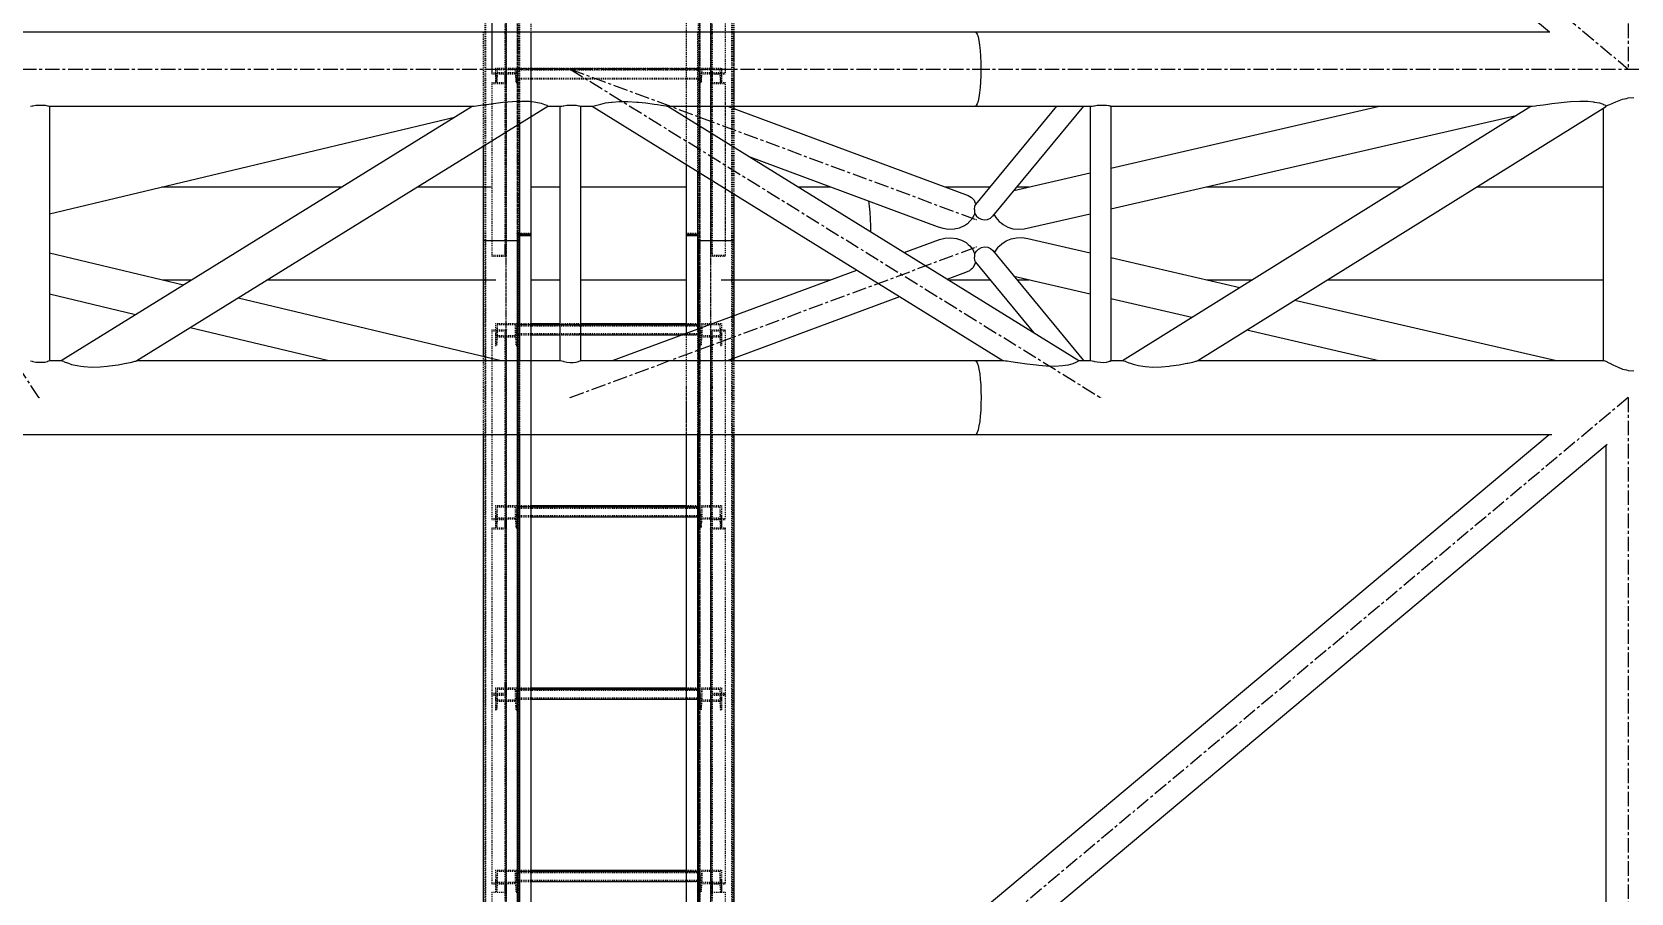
# Model space of a CAD drawing. Header units: millimetres. Extents: x 5143 to 30813, y 232 to 21408.
# Drawn here: x 24299 to 25175, y 8819 to 9291 of the extents above; entities that cross this region are included whole.
import ezdxf

# ---------------------------------------------------------------- set-up
doc = ezdxf.new("R2010")
doc.units = ezdxf.units.MM
doc.header["$LTSCALE"] = 0.25
for name, pattern in [('CENTER', [50.8, 31.75, -6.35, 6.35, -6.35]), ('XKITLINE00', [0]), ('XKITLINE02', [4, 2, -2]), ('XKITLINE03', [6, 3, -1, 1, -1])]:
    doc.linetypes.add(name, pattern=pattern)

msp = doc.modelspace()

# ---------------------------------------------------------------- linework, layer by layer
at = {"color": 3, "linetype": 'XKITLINE02'}
for p, q in [((24547.15, 10820.27), (24547.15, 9176.54)), ((24547.68, 10820.27), (24547.68, 9176.28)), ((24564.91, 10820.27), (24564.92, 9176.28)), ((24565.45, 10820.27), (24565.45, 9176.54)), ((24566.3, 10820.27), (24566.3, 9240.34)), ((24572.5, 10819.89), (24572.5, 9180.26)), ((24664.15, 10820.25), (24664.15, 9179.9)), ((24664.54, 10820.27), (24664.54, 9176.54)), ((24665, 10820.27), (24665, 9179.87)), ((24665.07, 10820.27), (24665.07, 9176.28)), ((24682.31, 10820.27), (24682.31, 9176.28)), ((24682.84, 10820.27), (24682.84, 9176.54)), ((24683.69, 10820.27), (24683.69, 9201.84)), ((24657.5, 10782.48), (24657.5, 9180.26)), ((24564.99, 10749.1), (24564.99, 9179.87)), ((24565.85, 10749.1), (24565.85, 9179.9)), ((24551, 9367.68), (24551, 9267.59)), ((24551, 9367.11), (24551, 9267.59)), ((24558.2, 9367.11), (24558.2, 9262.47)), ((24559, 9367.68), (24559, 9262.47)), ((24670.98, 9367.68), (24670.98, 9262.47)), ((24671.78, 9367.11), (24671.78, 9262.47)), ((24678.98, 9367.68), (24678.98, 9267.59)), ((24546.3, 9290.57), (24546.3, 9227.97)), ((24572.5, 9290.57), (24572.5, 9244.17)), ((24657.5, 9290.57), (24657.5, 9218.07)), ((24663.69, 9290.57), (24663.69, 9214.23)), ((24683.69, 9290.57), (24683.69, 9249.97)), ((24551, 9268.16), (24559, 9268.16)), ((24552.99, 9270.69), (24552.99, 9268.42)), ((24552.99, 9270.69), (24552.99, 9265.19)), ((24552.99, 9270.69), (24564.99, 9270.69)), ((24552.99, 9268.42), (24552.99, 9262.92)), ((24552.99, 9268.42), (24564.99, 9268.42)), ((24554.06, 9269.99), (24553.67, 9265.19)), ((24554.06, 9269.99), (24554.06, 9267.72)), ((24554.06, 9269.99), (24563.93, 9269.99)), ((24558.2, 9268.29), (24558.2, 9168.31)), ((24558.2, 9268.29), (24559, 9268.29)), ((24559, 9268.29), (24559, 9167.72)), ((24563.93, 9269.99), (24563.93, 9267.72)), ((24563.93, 9269.99), (24564.31, 9265.19)), ((24564.99, 9270.69), (24564.99, 9268.42)), ((24564.99, 9270.69), (24564.99, 9265.19)), ((24564.99, 9270.69), (24664.97, 9270.69)), ((24564.99, 9270.69), (24564.99, 9264.95)), ((24564.99, 9270.45), (24664.97, 9270.45)), ((24564.99, 9269.97), (24664.97, 9269.97)), ((24564.99, 9269.77), (24664.97, 9269.77)), ((24564.99, 9268.42), (24564.99, 9262.92)), ((24664.97, 9270.69), (24664.97, 9264.95)), ((24664.97, 9270.69), (24664.97, 9265.19)), ((24664.97, 9270.69), (24676.97, 9270.69)), ((24664.97, 9270.69), (24664.97, 9268.42)), ((24664.97, 9268.42), (24664.97, 9262.92)), ((24664.97, 9268.42), (24676.97, 9268.42)), ((24666.04, 9269.99), (24665.65, 9265.19)), ((24666.04, 9269.99), (24675.91, 9269.99)), ((24666.04, 9269.99), (24666.04, 9267.72)), ((24670.98, 9268.29), (24670.98, 9260.12)), ((24670.98, 9268.29), (24671.78, 9268.29)), ((24670.98, 9268.16), (24678.98, 9268.16)), ((24671.78, 9268.29), (24671.78, 9260.12)), ((24675.91, 9269.99), (24676.29, 9265.19)), ((24675.91, 9269.99), (24675.91, 9267.72)), ((24676.97, 9270.69), (24676.97, 9265.19)), ((24676.97, 9270.69), (24676.97, 9268.42)), ((24676.97, 9268.42), (24676.97, 9262.92)), ((24551, 9267.59), (24558.2, 9267.59)), ((24551, 9262.95), (24551, 9167.72)), ((24551, 9262.95), (24551, 9168.31)), ((24551, 9262.95), (24558.2, 9262.95)), ((24551, 9262.35), (24559, 9262.35)), ((24552.99, 9265.19), (24552.99, 9262.92)), ((24552.99, 9265.19), (24553.67, 9265.19)), ((24552.99, 9262.92), (24553.67, 9262.92)), ((24554.06, 9267.72), (24553.67, 9262.92)), ((24553.67, 9265.19), (24553.67, 9262.92)), ((24554.06, 9267.72), (24563.93, 9267.72)), ((24558.2, 9267.59), (24558.2, 9262.47)), ((24558.2, 9262.47), (24559, 9262.47)), ((24563.93, 9267.72), (24564.31, 9262.92)), ((24564.31, 9265.19), (24564.31, 9262.92)), ((24564.31, 9265.19), (24564.99, 9265.19)), ((24564.31, 9262.92), (24564.99, 9262.92)), ((24564.99, 9265.19), (24564.99, 9262.92)), ((24564.99, 9265.19), (24664.97, 9265.19)), ((24564.99, 9265.18), (24664.97, 9265.18)), ((24564.99, 9264.96), (24664.97, 9264.96)), ((24564.99, 9264.95), (24664.97, 9264.95)), ((24664.97, 9265.19), (24665.65, 9265.19)), ((24664.97, 9265.19), (24664.97, 9262.92)), ((24664.97, 9262.92), (24665.65, 9262.92)), ((24666.04, 9267.72), (24665.65, 9262.92)), ((24665.65, 9265.19), (24665.65, 9262.92)), ((24666.04, 9267.72), (24675.91, 9267.72)), ((24670.98, 9263.33), (24670.98, 9167.72)), ((24670.98, 9262.47), (24671.78, 9262.47)), ((24670.98, 9262.35), (24678.98, 9262.35)), ((24671.78, 9267.59), (24678.98, 9267.59)), ((24671.78, 9263.33), (24671.78, 9168.31)), ((24671.78, 9262.95), (24678.98, 9262.95)), ((24675.91, 9267.72), (24676.29, 9262.92)), ((24676.29, 9265.19), (24676.97, 9265.19)), ((24676.29, 9265.19), (24676.29, 9262.92)), ((24676.29, 9262.92), (24676.97, 9262.92)), ((24676.97, 9265.19), (24676.97, 9262.92)), ((24678.98, 9262.95), (24678.98, 9176.28)), ((24678.98, 9260.12), (24678.98, 9167.72)), ((24546.3, 9176.54), (24547.15, 9176.54)), ((24546.3, 9176.54), (24546.3, 9176.25)), ((24546.3, 9176.54), (24547.15, 9176.54)), ((24547.15, 9176.54), (24547.15, 7532.54)), ((24547.15, 9176.54), (24547.68, 9176.28)), ((24547.15, 9176.54), (24547.68, 9176.28)), ((24547.68, 9176.28), (24547.68, 7532)), ((24547.68, 9176.28), (24564.91, 9176.28)), ((24547.68, 9176.28), (24564.92, 9176.28)), ((24558.2, 9173.65), (24559, 9173.65)), ((24558.2, 9173.65), (24558.2, 9168.31)), ((24564.91, 9176.28), (24565.45, 9176.54)), ((24564.91, 9176.28), (24564.92, 7532)), ((24564.92, 9176.28), (24565.45, 9176.54)), ((24564.99, 9180.27), (24572.5, 9180.27)), ((24564.99, 9180.27), (24564.99, 9176.32)), ((24564.99, 9180.27), (24572.5, 9180.27)), ((24564.99, 9179.87), (24564.99, 7539.09)), ((24564.99, 9179.87), (24566.3, 9179.87)), ((24564.99, 9179.09), (24566.3, 9179.09)), ((24565.45, 9176.54), (24565.45, 7532.54)), ((24565.45, 9176.54), (24566.3, 9176.54)), ((24565.45, 9176.54), (24566.3, 9176.54)), ((24565.85, 9180.25), (24572.5, 9180.26)), ((24565.85, 9180.19), (24572.5, 9180.22)), ((24565.85, 9180.19), (24565.85, 9179.18)), ((24565.85, 9179.9), (24572.5, 9179.89)), ((24565.85, 9179.87), (24565.85, 7539.18)), ((24565.85, 9179.18), (24566.3, 9179.17)), ((24566.3, 9176.54), (24566.3, 7600.34)), ((24572.5, 9180.27), (24572.5, 9180.22)), ((24572.5, 9180.27), (24572.5, 9179.87)), ((24572.5, 9180.27), (24572.5, 9180.26)), ((24572.5, 9179.14), (24572.5, 7540.22)), ((24572.5, 9179.14), (24572.5, 9179.09)), ((24657.5, 9180.27), (24665, 9180.27)), ((24657.5, 9180.27), (24657.5, 9179.87)), ((24657.5, 9180.27), (24665, 9180.27)), ((24657.5, 9180.27), (24657.5, 9180.26)), ((24657.5, 9180.26), (24664.15, 9180.25)), ((24657.5, 9180.22), (24664.15, 9180.19)), ((24657.5, 9179.89), (24664.15, 9179.9)), ((24657.5, 9179.89), (24657.5, 9179.87)), ((24657.5, 9179.14), (24657.5, 9179.09)), ((24663.69, 9179.87), (24665, 9179.87)), ((24663.69, 9179.17), (24664.15, 9179.18)), ((24663.69, 9179.09), (24665, 9179.09)), ((24663.69, 9176.54), (24664.54, 9176.54)), ((24663.69, 9176.54), (24663.69, 9176.25)), ((24663.69, 9176.54), (24664.54, 9176.54)), ((24664.15, 9180.19), (24664.15, 7539.18)), ((24664.54, 9176.54), (24664.54, 7532.54)), ((24664.54, 9176.54), (24665.07, 9176.28)), ((24664.54, 9176.54), (24665.07, 9176.28)), ((24665, 9180.27), (24665, 7539.09)), ((24665.07, 9176.28), (24665.07, 7532)), ((24665.07, 9176.28), (24682.31, 9176.28)), ((24665.07, 9176.28), (24682.31, 9176.28)), ((24670.98, 9173.65), (24671.78, 9173.65)), ((24682.31, 9176.28), (24682.84, 9176.54)), ((24682.31, 9176.28), (24682.84, 9176.54)), ((24682.31, 9176.28), (24682.31, 7532)), ((24682.84, 9176.54), (24682.84, 7532.54)), ((24682.84, 9176.54), (24683.69, 9176.54)), ((24682.84, 9176.54), (24683.69, 9176.54)), ((24683.69, 9176.54), (24683.69, 7561.84)), ((24551, 9168.31), (24558.2, 9168.31)), ((24551, 9167.72), (24559, 9167.72)), ((24670.98, 9167.72), (24678.98, 9167.72)), ((24671.78, 9168.31), (24678.98, 9168.31)), ((24552.99, 9130.93), (24552.99, 9124.31)), ((24552.99, 9130.93), (24552.99, 9125.44)), ((24552.99, 9130.93), (24564.99, 9130.93)), ((24554.06, 9130.23), (24553.67, 9125.44)), ((24554.06, 9130.23), (24554.06, 9123.62)), ((24554.06, 9130.23), (24563.93, 9130.23)), ((24563.93, 9130.23), (24563.93, 9123.62)), ((24563.93, 9130.23), (24564.31, 9125.44)), ((24564.99, 9130.93), (24564.99, 9124.31)), ((24564.99, 9130.93), (24572.5, 9130.93)), ((24564.99, 9130.93), (24564.99, 9124.73)), ((24564.99, 9130.93), (24564.99, 9125.44)), ((24564.99, 9130.22), (24572.5, 9130.22)), ((24564.99, 9130.16), (24664.97, 9130.16)), ((24564.99, 9129.58), (24664.97, 9129.58)), ((24588.25, 9130.93), (24599.65, 9130.93)), ((24588.25, 9130.22), (24599.65, 9130.22)), ((24657.5, 9130.93), (24664.97, 9130.93)), ((24657.5, 9130.22), (24664.97, 9130.22)), ((24664.97, 9130.93), (24664.97, 9124.73)), ((24664.97, 9130.93), (24664.97, 9125.44)), ((24664.97, 9130.93), (24676.97, 9130.93)), ((24664.97, 9130.93), (24664.97, 9124.31)), ((24666.04, 9130.23), (24665.65, 9125.44)), ((24666.04, 9130.23), (24675.91, 9130.23)), ((24666.04, 9130.23), (24666.04, 9123.62)), ((24675.91, 9130.23), (24676.29, 9125.44)), ((24675.91, 9130.23), (24675.91, 9123.62)), ((24676.97, 9130.93), (24676.97, 9125.44)), ((24676.97, 9130.93), (24676.97, 9124.31)), ((24683.69, 9135.21), (24683.69, 9111.89)), ((24551, 9127.47), (24551, 9023.58)), ((24551, 9127.47), (24559, 9127.47)), ((24551, 9126.93), (24558.2, 9126.93)), ((24552.99, 9125.44), (24552.99, 9118.82)), ((24552.99, 9124.31), (24552.99, 9118.82)), ((24552.99, 9124.31), (24564.99, 9124.31)), ((24552.99, 9125.44), (24553.67, 9125.44)), ((24553.67, 9125.44), (24553.67, 9118.82)), ((24554.06, 9123.62), (24553.67, 9118.82)), ((24554.06, 9123.62), (24563.93, 9123.62)), ((24558.2, 9126.93), (24558.2, 9018.66)), ((24558.2, 9122), (24559, 9122)), ((24559, 9127.47), (24559, 9018.66)), ((24563.93, 9123.62), (24564.31, 9118.82)), ((24564.31, 9125.44), (24564.31, 9118.82)), ((24564.31, 9125.44), (24564.99, 9125.44)), ((24564.99, 9125.44), (24564.99, 9118.82)), ((24564.99, 9124.31), (24564.99, 9118.82)), ((24564.99, 9125.44), (24664.97, 9125.44)), ((24564.99, 9125.4), (24664.97, 9125.4)), ((24564.99, 9124.77), (24664.97, 9124.77)), ((24564.99, 9124.73), (24572.5, 9124.73)), ((24588.25, 9124.73), (24599.65, 9124.73)), ((24655.41, 9124.73), (24664.97, 9124.73)), ((24657.5, 9125.5), (24657.5, 7540.22)), ((24663.69, 9127.8), (24663.69, 9069.97)), ((24664.97, 9125.44), (24665.65, 9125.44)), ((24664.97, 9125.44), (24664.97, 9118.82)), ((24664.97, 9124.31), (24664.97, 9118.82)), ((24664.97, 9124.31), (24676.97, 9124.31)), ((24665.65, 9125.44), (24665.65, 9118.82)), ((24666.04, 9123.62), (24665.65, 9118.82)), ((24666.04, 9123.62), (24675.91, 9123.62)), ((24670.98, 9127.47), (24670.98, 9096.53)), ((24670.98, 9127.47), (24678.98, 9127.47)), ((24670.98, 9127.47), (24670.98, 9018.66)), ((24670.98, 9122), (24671.78, 9122)), ((24671.78, 9126.93), (24671.78, 9095.59)), ((24671.78, 9126.93), (24678.98, 9126.93)), ((24675.91, 9123.62), (24676.29, 9118.82)), ((24676.29, 9125.44), (24676.97, 9125.44)), ((24676.29, 9125.44), (24676.29, 9118.82)), ((24676.97, 9125.44), (24676.97, 9118.82)), ((24676.97, 9124.31), (24676.97, 9118.82)), ((24678.98, 9127.47), (24678.98, 9126.93)), ((24678.98, 9127.47), (24678.98, 9023.58)), ((24546.3, 9112.91), (24546.3, 9069.97)), ((24552.99, 9118.82), (24553.67, 9118.82)), ((24564.31, 9118.82), (24564.99, 9118.82)), ((24566.3, 9110.57), (24566.3, 9069.97)), ((24572.5, 9110.57), (24572.5, 9069.97)), ((24664.97, 9118.82), (24665.65, 9118.82)), ((24676.29, 9118.82), (24676.97, 9118.82)), ((24683.69, 9110.57), (24683.69, 9069.97)), ((24657.5, 9096.77), (24657.5, 9069.97)), ((24671.78, 9096.51), (24671.78, 9018.66)), ((24551, 9024.13), (24551, 9023.58)), ((24551, 9024.13), (24559, 9024.13)), ((24551, 9023.58), (24558.2, 9023.58)), ((24552.99, 9031.1), (24552.99, 9024.49)), ((24552.99, 9031.1), (24552.99, 9025.61)), ((24552.99, 9031.1), (24564.99, 9031.1)), ((24552.99, 9025.61), (24552.99, 9019)), ((24552.99, 9025.61), (24553.67, 9025.61)), ((24552.99, 9024.49), (24552.99, 9019)), ((24552.99, 9024.49), (24564.99, 9024.49)), ((24554.06, 9030.4), (24553.67, 9025.61)), ((24553.67, 9025.61), (24553.67, 9019)), ((24554.06, 9023.79), (24553.67, 9019)), ((24554.06, 9030.4), (24554.06, 9023.79)), ((24554.06, 9030.4), (24563.93, 9030.4)), ((24554.06, 9023.79), (24563.93, 9023.79)), ((24558.2, 9024.46), (24558.2, 8928.43)), ((24558.2, 9024.46), (24559, 9024.46)), ((24558.2, 9023.58), (24558.2, 9018.66)), ((24559, 9024.46), (24559, 8927.82)), ((24559, 9024.13), (24559, 9018.66)), ((24563.93, 9030.4), (24563.93, 9023.79)), ((24563.93, 9030.4), (24564.31, 9025.61)), ((24563.93, 9023.79), (24564.31, 9019)), ((24564.31, 9025.61), (24564.31, 9019)), ((24564.31, 9025.61), (24564.99, 9025.61)), ((24564.99, 9031.1), (24572.5, 9031.1)), ((24564.99, 9031.1), (24564.99, 9024.9)), ((24564.99, 9031.1), (24564.99, 9024.49)), ((24564.99, 9031.1), (24564.99, 9025.61)), ((24564.99, 9030.39), (24572.5, 9030.39)), ((24564.99, 9030.34), (24664.97, 9030.34)), ((24564.99, 9029.76), (24664.97, 9029.76)), ((24564.99, 9025.61), (24664.97, 9025.61)), ((24564.99, 9025.61), (24564.99, 9019)), ((24564.99, 9025.57), (24664.97, 9025.57)), ((24564.99, 9024.94), (24664.97, 9024.94)), ((24564.99, 9024.9), (24572.5, 9024.9)), ((24564.99, 9024.49), (24564.99, 9019)), ((24657.5, 9031.1), (24664.97, 9031.1)), ((24657.5, 9030.39), (24664.97, 9030.39)), ((24657.5, 9024.9), (24664.97, 9024.9)), ((24664.97, 9031.1), (24664.97, 9024.9)), ((24664.97, 9031.1), (24664.97, 9025.61)), ((24664.97, 9031.1), (24676.97, 9031.1)), ((24664.97, 9031.1), (24664.97, 9024.49)), ((24664.97, 9025.61), (24665.65, 9025.61)), ((24664.97, 9025.61), (24664.97, 9019)), ((24664.97, 9024.49), (24664.97, 9019)), ((24664.97, 9024.49), (24676.97, 9024.49)), ((24666.04, 9030.4), (24665.65, 9025.61)), ((24665.65, 9025.61), (24665.65, 9019)), ((24666.04, 9023.79), (24665.65, 9019)), ((24666.04, 9030.4), (24675.91, 9030.4)), ((24666.04, 9030.4), (24666.04, 9023.79)), ((24666.04, 9023.79), (24675.91, 9023.79)), ((24670.98, 9024.46), (24670.98, 9018.32)), ((24670.98, 9024.46), (24671.78, 9024.46)), ((24670.98, 9024.46), (24670.98, 8927.82)), ((24670.98, 9024.13), (24678.98, 9024.13)), ((24671.78, 9024.46), (24671.78, 9018.94)), ((24671.78, 9024.46), (24671.78, 8928.43)), ((24671.78, 9023.58), (24678.98, 9023.58)), ((24675.91, 9030.4), (24676.29, 9025.61)), ((24675.91, 9030.4), (24675.91, 9023.79)), ((24675.91, 9023.79), (24676.29, 9019)), ((24676.29, 9025.61), (24676.97, 9025.61)), ((24676.29, 9025.61), (24676.29, 9019)), ((24676.97, 9031.1), (24676.97, 9025.61)), ((24676.97, 9031.1), (24676.97, 9024.13)), ((24676.97, 9025.61), (24676.97, 9019)), ((24676.97, 9024.13), (24676.97, 9019)), ((24551, 9018.94), (24551, 8927.82)), ((24551, 9018.94), (24558.2, 9018.94)), ((24551, 9018.32), (24559, 9018.32)), ((24552.99, 9019), (24553.67, 9019)), ((24558.2, 9018.66), (24559, 9018.66)), ((24564.31, 9019), (24564.99, 9019)), ((24664.97, 9019), (24665.65, 9019)), ((24670.98, 9018.66), (24671.78, 9018.66)), ((24670.98, 9018.32), (24678.98, 9018.32)), ((24671.78, 9018.94), (24678.98, 9018.94)), ((24676.29, 9019), (24676.97, 9019)), ((24678.98, 9018.94), (24678.98, 9018.32)), ((24678.98, 9018.94), (24678.98, 8927.82)), ((24551, 8928.43), (24558.2, 8928.43)), ((24551, 8928.43), (24551, 8927.82)), ((24551, 8927.82), (24559, 8927.82)), ((24551, 8927.82), (24551, 8823.93)), ((24551, 8927.82), (24559, 8927.82)), ((24551, 8927.27), (24558.2, 8927.27)), ((24552.99, 8931.27), (24552.99, 8924.66)), ((24552.99, 8931.27), (24552.99, 8925.78)), ((24552.99, 8931.27), (24564.99, 8931.27)), ((24554.06, 8930.58), (24553.67, 8925.78)), ((24554.06, 8930.58), (24554.06, 8923.96)), ((24554.06, 8930.58), (24563.93, 8930.58)), ((24558.2, 8933.96), (24559, 8933.96)), ((24558.2, 8933.96), (24558.2, 8928.43)), ((24558.2, 8927.27), (24558.2, 8819.01)), ((24559, 8933.96), (24559, 8927.82)), ((24559, 8927.82), (24559, 8819.01)), ((24563.93, 8930.58), (24563.93, 8923.96)), ((24563.93, 8930.58), (24564.31, 8925.78)), ((24564.99, 8931.27), (24572.5, 8931.27)), ((24564.99, 8931.27), (24564.99, 8925.08)), ((24564.99, 8931.27), (24564.99, 8924.66)), ((24564.99, 8931.27), (24564.99, 8925.78)), ((24564.99, 8930.57), (24572.5, 8930.57)), ((24564.99, 8930.51), (24664.97, 8930.51)), ((24564.99, 8929.93), (24664.97, 8929.93)), ((24657.5, 8931.27), (24664.97, 8931.27)), ((24657.5, 8930.57), (24664.97, 8930.57)), ((24664.97, 8931.27), (24664.97, 8925.08)), ((24664.97, 8931.27), (24664.97, 8925.78)), ((24664.97, 8931.27), (24676.97, 8931.27)), ((24664.97, 8931.27), (24664.97, 8924.66)), ((24666.04, 8930.58), (24665.65, 8925.78)), ((24666.04, 8930.58), (24675.91, 8930.58)), ((24666.04, 8930.58), (24666.04, 8923.96)), ((24670.98, 8933.96), (24671.78, 8933.96)), ((24670.98, 8927.82), (24678.98, 8927.82)), ((24670.98, 8927.82), (24670.98, 8922.35)), ((24670.98, 8927.82), (24678.98, 8927.82)), ((24671.78, 8928.43), (24678.98, 8928.43)), ((24671.78, 8927.27), (24671.78, 8922.35)), ((24671.78, 8927.27), (24678.98, 8927.27)), ((24671.78, 8927.27), (24671.78, 8819.01)), ((24675.91, 8930.58), (24676.29, 8925.78)), ((24675.91, 8930.58), (24675.91, 8923.96)), ((24676.97, 8931.27), (24676.97, 8925.78)), ((24676.97, 8931.27), (24676.97, 8924.66)), ((24678.98, 8927.82), (24678.98, 8927.27)), ((24678.98, 8927.82), (24678.98, 8823.93)), ((24552.99, 8925.78), (24552.99, 8919.17)), ((24552.99, 8925.78), (24553.67, 8925.78)), ((24552.99, 8924.66), (24552.99, 8919.17)), ((24552.99, 8924.66), (24564.99, 8924.66)), ((24552.99, 8919.17), (24553.67, 8919.17)), ((24553.67, 8925.78), (24553.67, 8919.17)), ((24554.06, 8923.96), (24553.67, 8919.17)), ((24554.06, 8923.96), (24563.93, 8923.96)), ((24558.2, 8922.35), (24559, 8922.35)), ((24563.93, 8923.96), (24564.31, 8919.17)), ((24564.31, 8925.78), (24564.31, 8919.17)), ((24564.31, 8925.78), (24564.99, 8925.78)), ((24564.31, 8919.17), (24564.99, 8919.17)), ((24564.99, 8925.78), (24664.97, 8925.78)), ((24564.99, 8925.78), (24564.99, 8919.17)), ((24564.99, 8925.74), (24664.97, 8925.74)), ((24564.99, 8925.12), (24664.97, 8925.12)), ((24564.99, 8925.08), (24572.5, 8925.08)), ((24564.99, 8924.66), (24564.99, 8919.17)), ((24657.5, 8925.08), (24664.97, 8925.08)), ((24664.97, 8925.78), (24665.65, 8925.78)), ((24664.97, 8925.78), (24664.97, 8919.17)), ((24664.97, 8924.66), (24664.97, 8919.17)), ((24664.97, 8924.66), (24676.97, 8924.66)), ((24664.97, 8919.17), (24665.65, 8919.17)), ((24665.65, 8925.78), (24665.65, 8919.17)), ((24666.04, 8923.96), (24665.65, 8919.17)), ((24666.04, 8923.96), (24675.91, 8923.96)), ((24670.98, 8924.66), (24670.98, 8819.01)), ((24670.98, 8922.35), (24671.78, 8922.35)), ((24675.91, 8923.96), (24676.29, 8919.17)), ((24676.29, 8925.78), (24676.97, 8925.78)), ((24676.29, 8925.78), (24676.29, 8919.17)), ((24676.29, 8919.17), (24676.97, 8919.17)), ((24676.97, 8925.78), (24676.97, 8919.17)), ((24676.97, 8924.66), (24676.97, 8919.17)), ((24552.99, 8831.45), (24552.99, 8824.84)), ((24552.99, 8831.45), (24552.99, 8825.96)), ((24552.99, 8831.45), (24564.99, 8831.45)), ((24554.06, 8830.75), (24553.67, 8825.96)), ((24554.06, 8830.75), (24554.06, 8824.14)), ((24554.06, 8830.75), (24563.93, 8830.75)), ((24563.93, 8830.75), (24563.93, 8824.14)), ((24563.93, 8830.75), (24564.31, 8825.96)), ((24564.99, 8831.45), (24564.99, 8824.84)), ((24564.99, 8831.45), (24564.99, 8825.96)), ((24564.99, 8831.45), (24572.5, 8831.45)), ((24564.99, 8831.45), (24564.99, 8825.25)), ((24564.99, 8830.74), (24572.5, 8830.74)), ((24564.99, 8830.69), (24664.97, 8830.69)), ((24657.5, 8831.45), (24664.97, 8831.45)), ((24657.5, 8830.74), (24664.97, 8830.74)), ((24664.97, 8831.45), (24664.97, 8825.25)), ((24664.97, 8831.45), (24664.97, 8825.96)), ((24664.97, 8831.45), (24676.97, 8831.45)), ((24664.97, 8831.45), (24664.97, 8824.84)), ((24666.04, 8830.75), (24665.65, 8825.96)), ((24666.04, 8830.75), (24675.91, 8830.75)), ((24666.04, 8830.75), (24666.04, 8824.14)), ((24675.91, 8830.75), (24676.29, 8825.96)), ((24675.91, 8830.75), (24675.91, 8824.14)), ((24676.97, 8831.45), (24676.97, 8825.96)), ((24676.97, 8831.45), (24676.97, 8824.48)), ((24551, 8824.48), (24551, 8823.93)), ((24551, 8824.48), (24559, 8824.48)), ((24551, 8823.93), (24558.2, 8823.93)), ((24552.99, 8825.96), (24552.99, 8819.35)), ((24552.99, 8825.96), (24553.67, 8825.96)), ((24552.99, 8824.84), (24552.99, 8819.35)), ((24552.99, 8824.84), (24564.99, 8824.84)), ((24553.67, 8825.96), (24553.67, 8819.35)), ((24554.06, 8824.14), (24553.67, 8819.35)), ((24554.06, 8824.14), (24563.93, 8824.14)), ((24558.2, 8824.81), (24558.2, 8728.78)), ((24558.2, 8824.81), (24559, 8824.81)), ((24558.2, 8823.93), (24558.2, 8819.01)), ((24559, 8824.81), (24559, 8728.17)), ((24559, 8824.48), (24559, 8819.01)), ((24563.93, 8824.14), (24564.31, 8819.35)), ((24564.31, 8825.96), (24564.31, 8819.35)), ((24564.31, 8825.96), (24564.99, 8825.96)), ((24564.99, 8830.1), (24664.97, 8830.1)), ((24564.99, 8825.96), (24564.99, 8819.35)), ((24564.99, 8825.96), (24664.97, 8825.96)), ((24564.99, 8825.92), (24664.97, 8825.92)), ((24564.99, 8825.29), (24664.97, 8825.29)), ((24564.99, 8825.25), (24572.5, 8825.25)), ((24564.99, 8824.84), (24564.99, 8819.35)), ((24657.5, 8825.25), (24664.97, 8825.25)), ((24664.97, 8825.96), (24665.65, 8825.96)), ((24664.97, 8825.96), (24664.97, 8819.35)), ((24664.97, 8824.84), (24664.97, 8819.35)), ((24664.97, 8824.84), (24676.97, 8824.84)), ((24665.65, 8825.96), (24665.65, 8819.35)), ((24666.04, 8824.14), (24665.65, 8819.35)), ((24666.04, 8824.14), (24675.91, 8824.14)), ((24670.98, 8824.81), (24670.98, 8818.67)), ((24670.98, 8824.81), (24671.78, 8824.81)), ((24670.98, 8824.81), (24670.98, 8728.17)), ((24670.98, 8824.48), (24678.98, 8824.48)), ((24671.78, 8824.81), (24671.78, 8819.29)), ((24671.78, 8824.81), (24671.78, 8728.78)), ((24671.78, 8823.93), (24678.98, 8823.93)), ((24675.91, 8824.14), (24676.29, 8819.35)), ((24676.29, 8825.96), (24676.97, 8825.96)), ((24676.29, 8825.96), (24676.29, 8819.35)), ((24676.97, 8825.96), (24676.97, 8819.35)), ((24676.97, 8824.48), (24676.97, 8819.35)), ((24551, 8819.29), (24551, 8728.17)), ((24551, 8819.29), (24558.2, 8819.29)), ((24552.99, 8819.35), (24553.67, 8819.35)), ((24558.2, 8819.01), (24559, 8819.01)), ((24564.31, 8819.35), (24564.99, 8819.35)), ((24664.97, 8819.35), (24665.65, 8819.35)), ((24670.98, 8819.01), (24671.78, 8819.01)), ((24671.78, 8819.29), (24678.98, 8819.29)), ((24676.29, 8819.35), (24676.97, 8819.35)), ((24678.98, 8819.29), (24678.98, 8818.67)), ((24678.98, 8819.29), (24678.98, 8728.17))]:
    msp.add_line(p, q, dxfattribs=at)
at = {"color": 1, "linetype": 'XKITLINE03'}
for p, q in [((24559, 9172.74), (24559, 10826.21)), ((24564.99, 10820.27), (24564.99, 9180.27)), ((24665, 9180.27), (24665, 10820.27)), ((24670.99, 9172.74), (24670.99, 10826.21)), ((24559, 9268.16), (24559, 9367.68)), ((24670.98, 9367.68), (24670.98, 9268.16)), ((24564.99, 9268.42), (24564.99, 9270.69)), ((24664.97, 9270.45), (24564.99, 9270.45)), ((24664.97, 9270.69), (24664.97, 9268.42)), ((24559, 9167.72), (24559, 9262.35)), ((24670.98, 9262.35), (24670.98, 9167.72)), ((24559, 7503.97), (24559, 9180.33)), ((24564.99, 9180.27), (24564.99, 7540.27)), ((24665, 7540.27), (24665, 9180.27)), ((24670.99, 7503.97), (24670.99, 9180.33)), ((24564.99, 9124.31), (24564.99, 9130.93)), ((24664.97, 9130.22), (24564.99, 9130.22)), ((24664.97, 9130.93), (24664.97, 9124.31)), ((24559, 9024.13), (24559, 9127.47)), ((24670.98, 9127.47), (24670.98, 9024.13)), ((24564.99, 9024.49), (24564.99, 9031.1)), ((24664.97, 9030.39), (24564.99, 9030.39)), ((24664.97, 9031.1), (24664.97, 9024.49)), ((24559, 8927.82), (24559, 9018.32)), ((24670.98, 9018.32), (24670.98, 8927.82)), ((24559, 8824.48), (24559, 8927.82)), ((24564.99, 8924.66), (24564.99, 8931.27)), ((24664.97, 8930.57), (24564.99, 8930.57)), ((24664.97, 8931.27), (24664.97, 8924.66)), ((24670.98, 8927.82), (24670.98, 8824.48)), ((24564.99, 8824.84), (24564.99, 8831.45)), ((24664.97, 8830.74), (24564.99, 8830.74)), ((24664.97, 8831.45), (24664.97, 8824.84))]:
    msp.add_line(p, q, dxfattribs=at)
at = {"color": 8, "linetype": 'CENTER'}
for p, q in [((25173.61, 10730.27), (25173.61, 9270.27)), ((24340.44, 9967.92), (25173.61, 9270.27)), ((23430, 9270.27), (24815.89, 9270.27)), ((24593.95, 9270.27), (24816.45, 9187.77)), ((24593.95, 9270.27), (24884.52, 9090.27)), ((24815.89, 9270.27), (26261.34, 9270.27)), ((24302.96, 9090.27), (24248.5, 9172.77)), ((24593.95, 9090.27), (24816.45, 9172.77)), ((25173.61, 9090.27), (23430, 7630.27)), ((25173.61, 9090.27), (25173.61, 7630.27))]:
    msp.add_line(p, q, dxfattribs=at)
at = {"color": 8, "linetype": 'XKITLINE00'}
for p, q in [((24332.78, 9958.5), (25130.45, 9290.57)), ((23581.54, 9290.57), (24815.89, 9290.57)), ((24815.89, 9290.57), (24816.43, 9290.27)), ((24815.89, 9290.57), (25130.67, 9290.57)), ((24815.89, 9290.57), (24816.43, 9290.27)), ((24816.43, 9290.27), (24816.96, 9289.35)), ((24816.43, 9290.27), (24816.97, 9289.35)), ((24816.96, 9289.35), (24817.46, 9287.86)), ((24816.97, 9289.35), (24817.46, 9287.86)), ((24817.46, 9287.86), (24817.91, 9285.83)), ((24817.91, 9285.83), (24818.3, 9283.32)), ((24818.3, 9283.32), (24818.62, 9280.42)), ((24818.62, 9280.42), (24818.85, 9277.22)), ((24818.85, 9277.22), (24818.99, 9273.8)), ((24818.99, 9273.8), (24819.04, 9270.27)), ((24819.04, 9270.27), (24818.99, 9266.75)), ((24818.62, 9260.12), (24818.3, 9257.23)), ((24818.85, 9263.33), (24818.62, 9260.12)), ((24818.99, 9266.75), (24818.85, 9263.33)), ((24543.69, 9250.29), (24547.28, 9250.78)), ((24547.28, 9250.78), (24548.23, 9250.88)), ((24548.23, 9250.88), (24551.95, 9251.47)), ((24551.95, 9251.47), (24557.04, 9252.06)), ((24557.04, 9252.06), (24559.82, 9252.27)), ((24559.82, 9252.27), (24562.31, 9252.53)), ((24562.31, 9252.53), (24567.34, 9252.76)), ((24567.34, 9252.76), (24571.7, 9252.63)), ((24571.7, 9252.63), (24574.22, 9252.27)), ((24574.22, 9252.27), (24575.23, 9252.18)), ((24575.23, 9252.18), (24578.1, 9251.64)), ((24578.1, 9251.64), (24579.94, 9250.92)), ((24579.94, 9250.92), (24579.97, 9250.88)), ((24579.97, 9250.88), (24581.28, 9250.42)), ((24608.6, 9250.5), (24610.07, 9250.76)), ((24610.07, 9250.76), (24610.71, 9251.06)), ((24610.71, 9251.06), (24613.41, 9251.7)), ((24613.41, 9251.7), (24616.58, 9252.1)), ((24616.58, 9252.1), (24616.9, 9252.17)), ((24616.9, 9252.17), (24620.89, 9252.53)), ((24620.89, 9252.53), (24625.52, 9252.54)), ((24625.52, 9252.54), (24630.58, 9252.2)), ((24630.58, 9252.2), (24631.38, 9252.1)), ((24631.38, 9252.1), (24635.47, 9251.73)), ((24635.47, 9251.73), (24640.04, 9251.1)), ((24640.04, 9251.1), (24641.78, 9250.76)), ((24641.78, 9250.76), (24643.75, 9250.53)), ((24816.96, 9251.2), (24816.43, 9250.28)), ((24816.97, 9251.2), (24816.43, 9250.28)), ((24817.46, 9252.69), (24816.96, 9251.2)), ((24817.46, 9252.69), (24816.97, 9251.2)), ((24817.91, 9254.72), (24817.46, 9252.69)), ((24818.3, 9257.23), (24817.91, 9254.72)), ((25123.54, 9250.23), (25127.12, 9250.72)), ((25127.12, 9250.72), (25128.53, 9250.86)), ((25128.53, 9250.86), (25131.72, 9251.38)), ((25131.72, 9251.38), (25136.81, 9251.99)), ((25136.81, 9251.99), (25140.11, 9252.25)), ((25140.11, 9252.25), (25142.07, 9252.47)), ((25142.07, 9252.47), (25147.13, 9252.73)), ((25147.13, 9252.73), (25151.53, 9252.64)), ((25151.53, 9252.64), (25154.53, 9252.25)), ((25154.53, 9252.25), (25155.07, 9252.2)), ((25155.07, 9252.2), (25157.96, 9251.69)), ((25157.96, 9251.69), (25159.83, 9250.99)), ((25159.83, 9250.99), (25159.94, 9250.86)), ((25159.94, 9250.86), (25161.13, 9250.47)), ((25161.53, 9250.13), (25162.94, 9250.71)), ((25162.94, 9250.71), (25163.54, 9250.87)), ((25163.54, 9250.87), (25165.1, 9251.66)), ((25165.1, 9251.66), (25166.81, 9252.26)), ((25166.81, 9252.26), (25167.69, 9252.73)), ((25167.69, 9252.73), (25170.57, 9253.76)), ((25170.57, 9253.76), (25172.71, 9254.2)), ((25172.71, 9254.2), (25173.61, 9254.46)), ((25173.61, 9254.46), (25176.65, 9254.71)), ((24298.35, 9250.02), (24299.18, 9250.07)), ((24299.18, 9250.07), (24299.61, 9250.19)), ((24299.61, 9250.19), (24301.2, 9250.43)), ((24301.2, 9250.43), (24302.96, 9250.56)), ((24302.96, 9250.56), (24304.72, 9250.56)), ((24304.72, 9250.56), (24306.31, 9250.43)), ((24306.31, 9250.43), (24307.57, 9250.19)), ((24307.57, 9250.19), (24307.84, 9250.07)), ((24307.84, 9250.07), (24308.38, 9250.02)), ((24308.38, 9250.02), (24308.66, 9249.93)), ((24308.53, 9249.97), (24541.11, 9249.97)), ((24308.66, 9249.93), (24308.66, 9110.55)), ((24308.66, 9190.95), (24530.69, 9243.98)), ((24315.14, 9110.64), (24540.31, 9249.93)), ((24356.59, 9110.62), (24581.76, 9249.9)), ((24540.31, 9249.93), (24540.41, 9249.97)), ((24540.31, 9249.93), (24540.36, 9249.89)), ((24540.36, 9249.89), (24541.32, 9250)), ((24541.32, 9250), (24542.6, 9250.07)), ((24542.6, 9250.07), (24543.69, 9250.29)), ((24581.28, 9250.42), (24581.49, 9250.07)), ((24581.49, 9250.07), (24581.83, 9250.03)), ((24581.83, 9250.03), (24581.76, 9249.9)), ((24581.8, 9249.97), (24588.9, 9249.97)), ((24588.25, 9249.97), (24588.25, 9110.62)), ((24588.28, 9249.97), (24588.38, 9249.89)), ((24588.38, 9249.89), (24588.53, 9249.93)), ((24588.53, 9249.93), (24589.34, 9250.02)), ((24588.67, 9249.97), (24588.69, 9249.95)), ((24589.34, 9250.02), (24590.16, 9250.07)), ((24590.16, 9250.07), (24590.6, 9250.18)), ((24590.6, 9250.18), (24592.19, 9250.43)), ((24592.19, 9250.43), (24593.95, 9250.55)), ((24593.95, 9250.55), (24595.71, 9250.55)), ((24595.71, 9250.55), (24597.3, 9250.42)), ((24597.3, 9250.42), (24598.56, 9250.18)), ((24598.56, 9250.18), (24598.83, 9250.07)), ((24598.83, 9250.07), (24599.37, 9250.02)), ((24599.37, 9250.02), (24599.65, 9249.93)), ((24599.51, 9249.97), (24606.58, 9249.97)), ((24599.65, 9249.93), (24599.65, 9110.55)), ((24605.99, 9249.97), (24831.02, 9110.57)), ((24606.04, 9249.97), (24606.18, 9249.9)), ((24606.18, 9249.94), (24607.22, 9250.03)), ((24606.18, 9249.94), (24606.18, 9249.9)), ((24607.22, 9250.03), (24608.6, 9250.5)), ((24643.75, 9250.53), (24646.41, 9250.06)), ((24646.41, 9250.06), (24646.51, 9250.03)), ((24646.51, 9250.03), (24647.48, 9249.95)), ((24647.15, 9249.97), (24815.89, 9249.97)), ((24647.48, 9249.95), (24872.57, 9110.51)), ((24680.13, 9249.97), (24812.07, 9201.06)), ((24815.89, 9249.97), (24816.43, 9250.28)), ((24815.89, 9249.97), (24816.43, 9250.28)), ((24815.89, 9249.97), (24879.58, 9249.97)), ((24860.39, 9249.97), (24815.97, 9196.15)), ((24875.15, 9249.97), (24825.4, 9189.68)), ((24878.82, 9249.97), (24878.82, 9110.61)), ((24878.88, 9249.97), (24878.99, 9249.89)), ((24878.99, 9249.89), (24879.1, 9249.92)), ((24879.1, 9249.92), (24879.91, 9250.01)), ((24879.27, 9249.97), (24879.31, 9249.95)), ((24879.91, 9250.01), (24880.89, 9250.07)), ((24880.89, 9250.07), (24881.17, 9250.14)), ((24881.17, 9250.14), (24882.76, 9250.4)), ((24882.76, 9250.4), (24884.52, 9250.54)), ((24884.52, 9250.54), (24886.28, 9250.56)), ((24886.28, 9250.56), (24887.87, 9250.45)), ((24887.87, 9250.45), (24889.13, 9250.22)), ((24889.13, 9250.22), (24889.5, 9250.07)), ((24889.5, 9250.07), (24889.94, 9250.03)), ((24889.94, 9250.03), (24890.22, 9249.94)), ((24890.12, 9249.97), (25121.25, 9249.97)), ((24890.22, 9216), (25037.31, 9249.97)), ((24890.22, 9249.94), (24890.22, 9110.52)), ((24890.22, 9193.63), (25112.23, 9244.91)), ((24896.57, 9110.63), (25120.33, 9249.96)), ((24937.8, 9110.59), (25161.13, 9249.65)), ((25120.33, 9249.96), (25120.43, 9249.89)), ((25120.43, 9249.89), (25121.27, 9249.98)), ((25121.27, 9249.98), (25122.74, 9250.07)), ((25122.74, 9250.07), (25123.54, 9250.23)), ((25159.96, 9248.92), (25159.96, 9110.57)), ((25160.24, 9249.09), (25160.26, 9249.06)), ((25160.26, 9249.06), (25160.3, 9249.08)), ((25160.3, 9249.08), (25160.99, 9249.45)), ((25160.82, 9249.46), (25160.84, 9249.42)), ((25160.84, 9249.42), (25160.89, 9249.44)), ((25160.89, 9249.44), (25161.04, 9249.53)), ((25161.31, 9249.9), (25160.99, 9249.45)), ((25161.13, 9250.47), (25161.38, 9250.07)), ((25161.53, 9250.13), (25161.31, 9249.9)), ((25161.38, 9250.07), (25161.46, 9250.06)), ((24692.44, 9222.1), (24795.11, 9184.03)), ((24836.97, 9203.7), (24878.82, 9213.37)), ((24370.3, 9205.67), (24468.77, 9205.67)), ((24510.26, 9205.67), (24551, 9205.67)), ((24564.71, 9205.67), (24564.99, 9205.67)), ((24572.5, 9205.67), (24588.25, 9205.67)), ((24599.65, 9205.67), (24657.5, 9205.67)), ((24665, 9205.67), (24665.26, 9205.67)), ((24718.95, 9205.67), (24736.73, 9205.67)), ((24799.61, 9205.67), (24823.83, 9205.67)), ((24812.07, 9201.06), (24813.88, 9199.93)), ((24813.88, 9199.93), (24814.1, 9199.66)), ((24814.1, 9199.66), (24815.25, 9198.42)), ((24815.25, 9198.42), (24815.9, 9196.83)), ((24838.6, 9205.67), (24845.52, 9205.67)), ((24942.36, 9205.67), (25049.21, 9205.67)), ((25090.5, 9205.67), (25159.96, 9205.67)), ((24757.44, 9198), (24757.81, 9195.2)), ((24757.81, 9195.2), (24758.13, 9191.81)), ((24758.13, 9191.81), (24758.37, 9188.12)), ((24815.18, 9190.02), (24813.99, 9187.98)), ((24815.25, 9190.13), (24815.18, 9190.02)), ((24815.68, 9191.26), (24815.25, 9190.13)), ((24815.51, 9195.02), (24815.37, 9193.48)), ((24815.37, 9193.48), (24815.41, 9193.3)), ((24815.41, 9193.3), (24815.56, 9191.64)), ((24815.68, 9195.43), (24815.51, 9195.02)), ((24815.56, 9191.64), (24815.76, 9191)), ((24815.97, 9196.15), (24815.68, 9195.43)), ((24815.76, 9191), (24816.33, 9190.03)), ((24815.9, 9196.83), (24816.02, 9196.61)), ((24816.02, 9196.61), (24816.07, 9196.26)), ((24816.33, 9190.03), (24816.49, 9189.89)), ((24816.49, 9189.89), (24817.6, 9188.78)), ((24824.18, 9188.52), (24825.4, 9189.68)), ((24826.13, 9190.57), (24826.63, 9189.89)), ((24826.63, 9189.89), (24827.19, 9188.85)), ((24842.7, 9182.65), (24878.82, 9191)), ((24758.37, 9188.12), (24758.51, 9184.25)), ((24758.51, 9184.25), (24758.55, 9181.14)), ((24795.11, 9184.03), (24798.07, 9183.07)), ((24798.07, 9183.07), (24801.2, 9182.62)), ((24801.2, 9182.62), (24804.31, 9182.72)), ((24804.31, 9182.72), (24807.28, 9183.36)), ((24807.28, 9183.36), (24809.93, 9184.5)), ((24809.93, 9184.5), (24812.14, 9186.09)), ((24812.25, 9186.22), (24812.14, 9186.09)), ((24813.99, 9187.98), (24812.25, 9186.22)), ((24817.6, 9188.78), (24819.18, 9187.95)), ((24819.18, 9187.95), (24820.91, 9187.61)), ((24820.91, 9187.61), (24822.64, 9187.81)), ((24822.64, 9187.81), (24824.18, 9188.52)), ((24827.19, 9188.85), (24829.01, 9186.82)), ((24829.01, 9186.82), (24830.02, 9186.08)), ((24830.02, 9186.08), (24831.18, 9185.07)), ((24831.18, 9185.07), (24833.7, 9183.71)), ((24833.7, 9183.71), (24836.55, 9182.82)), ((24836.55, 9182.82), (24839.6, 9182.47)), ((24839.6, 9182.47), (24842.7, 9182.65)), ((24776.9, 9169.78), (24796.25, 9176.95)), ((24796.25, 9176.95), (24799.32, 9177.66)), ((24799.32, 9177.66), (24802.48, 9177.85)), ((24802.48, 9177.85), (24805.56, 9177.48)), ((24805.56, 9177.48), (24808.41, 9176.6)), ((24808.41, 9176.6), (24810.87, 9175.23)), ((24810.87, 9175.23), (24811.99, 9174.23)), ((24811.99, 9174.23), (24812.92, 9173.48)), ((24812.92, 9173.48), (24814.5, 9171.46)), ((24817.68, 9171.68), (24819.26, 9172.51)), ((24819.26, 9172.51), (24821, 9172.84)), ((24821, 9172.84), (24822.72, 9172.64)), ((24822.72, 9172.64), (24824.26, 9171.93)), ((24824.26, 9171.93), (24825.48, 9170.78)), ((24828.35, 9172.71), (24826.8, 9170.57)), ((24828.35, 9172.71), (24830.23, 9174.37)), ((24830.43, 9174.59), (24830.23, 9174.37)), ((24830.43, 9174.59), (24832.76, 9176.16)), ((24832.76, 9176.16), (24835.49, 9177.27)), ((24835.49, 9177.27), (24838.5, 9177.89)), ((24838.5, 9177.89), (24841.62, 9177.96)), ((24841.62, 9177.96), (24844.7, 9177.49)), ((24844.7, 9177.49), (24878.82, 9169.6)), ((24308.66, 9169.67), (24382.17, 9152.11)), ((24814.5, 9171.46), (24814.94, 9170.42)), ((24814.94, 9170.42), (24815.57, 9169.27)), ((24815.42, 9167.23), (24815.39, 9167.05)), ((24815.39, 9167.05), (24815.52, 9165.51)), ((24815.58, 9168.89), (24815.42, 9167.23)), ((24815.52, 9165.51), (24815.7, 9165.11)), ((24815.57, 9169.27), (24815.63, 9169.04)), ((24815.7, 9163.64), (24815.57, 9162.96)), ((24815.67, 9169.18), (24815.58, 9168.89)), ((24816.41, 9170.43), (24815.67, 9169.18)), ((24815.7, 9165.11), (24815.99, 9164.38)), ((24815.96, 9164.43), (24815.7, 9163.64)), ((24815.99, 9164.38), (24847.75, 9125.89)), ((24816.41, 9170.43), (24816.55, 9170.56)), ((24816.55, 9170.56), (24817.68, 9171.68)), ((24825.48, 9170.78), (24875.15, 9110.57)), ((24826.8, 9170.57), (24826.32, 9169.75)), ((24890.22, 9166.97), (24960.85, 9150.66)), ((24370.59, 9154.87), (24386.65, 9154.87)), ((24428.14, 9154.87), (24553.28, 9154.87)), ((24564.71, 9154.87), (24564.99, 9154.87)), ((24572.5, 9154.87), (24588.25, 9154.87)), ((24599.65, 9154.87), (24657.5, 9154.87)), ((24617.24, 9110.57), (24750.98, 9160.16)), ((24665, 9154.87), (24665.26, 9154.87)), ((24676.69, 9154.87), (24736.72, 9154.87)), ((24800.46, 9155.18), (24810.82, 9159.03)), ((24800.96, 9154.87), (24823.83, 9154.87)), ((24810.82, 9159.03), (24812.93, 9159.97)), ((24812.93, 9159.97), (24813.91, 9160.82)), ((24813.91, 9160.82), (24814.49, 9161.28)), ((24815.57, 9162.96), (24814.49, 9161.28)), ((24837.02, 9156.79), (24878.82, 9147.13)), ((24838.6, 9154.87), (24845.29, 9154.87)), ((24942.59, 9154.87), (24967.62, 9154.87)), ((25008.92, 9154.87), (25159.96, 9154.87)), ((24308.66, 9147.15), (24355.91, 9135.86)), ((24680.15, 9110.57), (24774.53, 9145.57)), ((24412.11, 9144.96), (24556.09, 9110.57)), ((24890.22, 9144.5), (24934.52, 9134.26)), ((24990.97, 9143.7), (25134.37, 9110.57)), ((24385.85, 9128.72), (24461.81, 9110.57)), ((24964.64, 9127.31), (25037.08, 9110.57)), ((24308.38, 9110.35), (24308.66, 9110.55)), ((24308.66, 9110.57), (24315.41, 9110.57)), ((24315.14, 9110.64), (24315.11, 9110.57)), ((24315.14, 9110.64), (24315.3, 9110.66)), ((24315.3, 9110.66), (24315.65, 9110.4)), ((24355.97, 9110.32), (24356.59, 9110.62)), ((24356.5, 9110.57), (24588.5, 9110.57)), ((24588.25, 9110.62), (24588.39, 9110.66)), ((24588.25, 9110.62), (24588.38, 9110.57)), ((24588.39, 9110.66), (24588.53, 9110.55)), ((24588.53, 9110.55), (24589.34, 9110.34)), ((24599.37, 9110.34), (24599.65, 9110.55)), ((24599.65, 9110.57), (24815.89, 9110.57)), ((24815.89, 9110.57), (24816.44, 9110.27)), ((24815.89, 9110.57), (24831.64, 9110.57)), ((24815.89, 9110.57), (24816.44, 9110.27)), ((24830.99, 9110.67), (24831.09, 9110.57)), ((24831.04, 9110.65), (24832.51, 9110.47)), ((24872.2, 9110.41), (24872.57, 9110.51)), ((24872.47, 9110.57), (24879.1, 9110.57)), ((24878.82, 9110.61), (24878.99, 9110.66)), ((24878.82, 9110.61), (24878.92, 9110.57)), ((24878.99, 9110.66), (24879.1, 9110.58)), ((24879.1, 9110.58), (24879.91, 9110.36)), ((24889.94, 9110.32), (24890.22, 9110.52)), ((24890.22, 9110.57), (24896.94, 9110.57)), ((24896.57, 9110.63), (24896.54, 9110.57)), ((24896.57, 9110.63), (24896.82, 9110.66)), ((24896.82, 9110.66), (24897.14, 9110.43)), ((24937.18, 9110.3), (24937.8, 9110.59)), ((24937.77, 9110.57), (25160.41, 9110.57)), ((25160.07, 9110.57), (25160.26, 9110.66)), ((25160.26, 9110.66), (25160.3, 9110.61)), ((25160.3, 9110.61), (25161.31, 9110.24)), ((24298.35, 9110.35), (24299.18, 9110.23)), ((24299.18, 9110.23), (24299.61, 9110.08)), ((24299.61, 9110.08), (24301.2, 9109.77)), ((24301.2, 9109.77), (24302.96, 9109.6)), ((24302.96, 9109.6), (24304.72, 9109.6)), ((24304.72, 9109.6), (24306.31, 9109.77)), ((24306.31, 9109.77), (24307.57, 9110.08)), ((24307.57, 9110.08), (24307.84, 9110.23)), ((24307.84, 9110.23), (24308.38, 9110.35)), ((24315.65, 9110.4), (24316.53, 9110.22)), ((24316.53, 9110.22), (24316.82, 9109.95)), ((24316.82, 9109.95), (24318.57, 9109.31)), ((24318.57, 9109.31), (24319.2, 9109.18)), ((24319.2, 9109.18), (24320.81, 9108.49)), ((24320.81, 9108.49), (24323.84, 9107.81)), ((24323.84, 9107.81), (24325.93, 9107.56)), ((24325.93, 9107.56), (24327.48, 9107.27)), ((24327.48, 9107.27), (24331.73, 9107.01)), ((24331.73, 9107.01), (24336.54, 9107.16)), ((24336.54, 9107.16), (24340.34, 9107.56)), ((24340.34, 9107.56), (24341.6, 9107.66)), ((24341.6, 9107.66), (24346.34, 9108.28)), ((24346.34, 9108.28), (24350.71, 9109.12)), ((24350.71, 9109.12), (24350.92, 9109.18)), ((24350.92, 9109.18), (24353.9, 9109.76)), ((24353.9, 9109.76), (24355.41, 9110.22)), ((24355.41, 9110.22), (24355.97, 9110.32)), ((24589.34, 9110.34), (24590.17, 9110.22)), ((24590.17, 9110.22), (24590.6, 9110.08)), ((24590.6, 9110.08), (24592.19, 9109.76)), ((24592.19, 9109.76), (24593.95, 9109.59)), ((24593.95, 9109.59), (24595.71, 9109.59)), ((24595.71, 9109.59), (24597.3, 9109.76)), ((24597.3, 9109.76), (24598.56, 9110.08)), ((24598.56, 9110.08), (24598.83, 9110.22)), ((24598.83, 9110.22), (24599.37, 9110.34)), ((24816.44, 9110.27), (24816.98, 9109.35)), ((24816.44, 9110.27), (24816.98, 9109.35)), ((24816.98, 9109.35), (24817.48, 9107.86)), ((24816.98, 9109.35), (24817.48, 9107.86)), ((24817.48, 9107.86), (24817.93, 9105.83)), ((24817.93, 9105.83), (24818.32, 9103.32)), ((24818.32, 9103.32), (24818.64, 9100.42)), ((24832.51, 9110.47), (24833.35, 9110.41)), ((24833.35, 9110.41), (24835.37, 9110.02)), ((24835.37, 9110.02), (24839.04, 9109.53)), ((24839.04, 9109.53), (24839.26, 9109.48)), ((24839.26, 9109.48), (24844.22, 9108.72)), ((24844.22, 9108.72), (24849.38, 9108.15)), ((24849.38, 9108.15), (24850.75, 9108.06)), ((24850.75, 9108.06), (24854.7, 9107.69)), ((24854.7, 9107.69), (24859.58, 9107.55)), ((24859.58, 9107.55), (24863.7, 9107.79)), ((24863.7, 9107.79), (24865.13, 9108.06)), ((24865.13, 9108.06), (24867.04, 9108.28)), ((24867.04, 9108.28), (24869.59, 9108.9)), ((24869.59, 9108.9), (24870.73, 9109.53)), ((24870.73, 9109.53), (24871.2, 9109.63)), ((24871.2, 9109.63), (24872.22, 9110.17)), ((24872.2, 9110.41), (24872.22, 9110.17)), ((24879.91, 9110.36), (24880.88, 9110.22)), ((24880.88, 9110.22), (24881.17, 9110.12)), ((24881.17, 9110.12), (24882.76, 9109.78)), ((24882.76, 9109.78), (24884.52, 9109.6)), ((24884.52, 9109.6), (24886.28, 9109.58)), ((24886.28, 9109.58), (24887.87, 9109.72)), ((24887.87, 9109.72), (24889.13, 9110.03)), ((24889.13, 9110.03), (24889.5, 9110.22)), ((24889.5, 9110.22), (24889.94, 9110.32)), ((24897.14, 9110.43), (24898.13, 9110.23)), ((24898.13, 9110.23), (24898.36, 9110.02)), ((24898.36, 9110.02), (24900.1, 9109.37)), ((24900.1, 9109.37), (24900.96, 9109.19)), ((24900.96, 9109.19), (24902.36, 9108.57)), ((24902.36, 9108.57), (24905.34, 9107.87)), ((24905.34, 9107.87), (24907.72, 9107.57)), ((24907.72, 9107.57), (24908.96, 9107.32)), ((24908.96, 9107.32), (24913.13, 9107.03)), ((24913.13, 9107.03), (24917.86, 9107.14)), ((24917.86, 9107.14), (24922.13, 9107.57)), ((24922.13, 9107.57), (24922.87, 9107.63)), ((24922.87, 9107.63), (24927.55, 9108.23)), ((24927.55, 9108.23), (24931.87, 9109.05)), ((24931.87, 9109.05), (24932.39, 9109.19)), ((24932.39, 9109.19), (24935.07, 9109.71)), ((24935.07, 9109.71), (24936.78, 9110.23)), ((24936.78, 9110.23), (24937.18, 9110.3)), ((25161.31, 9110.24), (25161.38, 9110.23)), ((25161.38, 9110.23), (25162.94, 9109.4)), ((25162.94, 9109.4), (25163.53, 9109.19)), ((25163.53, 9109.19), (25165.1, 9108.26)), ((25165.1, 9108.26), (25166.8, 9107.57)), ((25166.8, 9107.57), (25167.69, 9107.05)), ((25167.69, 9107.05), (25170.57, 9105.91)), ((25170.57, 9105.91), (25172.69, 9105.43)), ((25172.69, 9105.43), (25173.61, 9105.14)), ((25173.61, 9105.14), (25176.65, 9104.88)), ((24818.64, 9100.42), (24818.87, 9097.22)), ((24818.87, 9097.22), (24819.01, 9093.8)), ((24819.01, 9093.8), (24819.06, 9090.27)), ((24819.01, 9086.75), (24818.87, 9083.33)), ((24819.06, 9090.27), (24819.01, 9086.75)), ((24818.32, 9077.23), (24817.93, 9074.72)), ((24818.64, 9080.12), (24818.32, 9077.23)), ((24818.87, 9083.33), (24818.64, 9080.12)), ((23581.51, 9069.97), (24815.89, 9069.97)), ((24301.8, 8376.16), (25130.39, 9069.97)), ((24815.89, 9069.97), (24816.44, 9070.28)), ((24815.89, 9069.97), (24816.44, 9070.28)), ((24815.89, 9069.97), (25131.8, 9069.97)), ((24816.98, 9071.2), (24816.44, 9070.28)), ((24816.98, 9071.2), (24816.44, 9070.28)), ((24817.48, 9072.69), (24816.98, 9071.2)), ((24817.48, 9072.69), (24816.98, 9071.2)), ((24817.93, 9074.72), (24817.48, 9072.69)), ((24320.78, 8360.28), (25162.16, 9064.8)), ((25161.43, 9064.19), (25161.43, 7656.37))]:
    msp.add_line(p, q, dxfattribs=at)
at = {"color": 7, "linetype": 'XKITLINE00'}
for p, q in [((24572.5, 9244.17), (24572.5, 9179.87)), ((24683.69, 9249.97), (24683.69, 9248.66)), ((24566.3, 9240.34), (24566.3, 9176.25)), ((24546.3, 9227.97), (24546.3, 9176.25)), ((24657.5, 9218.07), (24657.5, 9179.87)), ((24663.69, 9214.23), (24663.69, 9176.25)), ((24683.69, 9201.84), (24683.69, 9176.25)), ((24546.3, 9176.25), (24546.3, 9112.91)), ((24546.3, 9176.25), (24566.3, 9176.25)), ((24546.3, 9176.25), (24566.3, 9176.25)), ((24566.3, 9179.87), (24572.5, 9179.87)), ((24566.3, 9179.17), (24572.5, 9179.14)), ((24566.3, 9179.09), (24572.5, 9179.09)), ((24566.3, 9176.25), (24566.3, 9110.57)), ((24572.5, 9179.87), (24572.5, 9179.14)), ((24572.5, 9179.14), (24572.5, 9179.09)), ((24572.5, 9179.09), (24572.5, 9110.57)), ((24657.5, 9179.87), (24657.5, 9125.5)), ((24657.5, 9179.87), (24663.69, 9179.87)), ((24657.5, 9179.14), (24663.69, 9179.17)), ((24657.5, 9179.09), (24663.69, 9179.09)), ((24663.69, 9176.25), (24663.69, 9127.8)), ((24663.69, 9176.25), (24683.69, 9176.25)), ((24663.69, 9176.25), (24683.69, 9176.25)), ((24683.69, 9176.25), (24683.69, 9135.21)), ((24572.5, 9130.93), (24588.25, 9130.93)), ((24572.5, 9130.22), (24588.25, 9130.22)), ((24599.65, 9130.93), (24657.5, 9130.93)), ((24599.65, 9130.22), (24657.5, 9130.22)), ((24572.5, 9124.73), (24588.25, 9124.73)), ((24599.65, 9124.73), (24655.41, 9124.73)), ((24683.69, 9111.89), (24683.69, 9110.57)), ((24546.3, 9069.97), (24546.3, 8580.89)), ((24566.3, 9069.97), (24566.3, 8597.64)), ((24572.5, 9069.97), (24572.5, 8602.83)), ((24657.5, 9069.97), (24657.5, 8674)), ((24663.69, 9069.97), (24663.69, 8679.19)), ((24683.69, 9069.97), (24683.69, 8695.93)), ((24572.5, 9031.1), (24657.5, 9031.1)), ((24572.5, 9030.39), (24657.5, 9030.39)), ((24572.5, 9024.9), (24657.5, 9024.9)), ((24572.5, 8931.27), (24657.5, 8931.27)), ((24572.5, 8930.57), (24657.5, 8930.57)), ((24572.5, 8925.08), (24657.5, 8925.08)), ((24572.5, 8831.45), (24657.5, 8831.45)), ((24572.5, 8830.74), (24657.5, 8830.74)), ((24572.5, 8825.25), (24657.5, 8825.25))]:
    msp.add_line(p, q, dxfattribs=at)
at = {"color": 1, "linetype": 'XKITLINE00'}
for centre in [(24559, 9268.16), (24564.99, 9270.69), (24564.99, 9270.45), (24564.99, 9268.42), (24664.97, 9270.45), (24664.97, 9270.69), (24664.97, 9268.42), (24670.98, 9268.16), (24559, 9262.35), (24670.98, 9262.35), (24559, 9180.33), (24559, 9172.74), (24564.99, 9180.27), (24564.99, 9180.27), (24665, 9180.27), (24665, 9180.27), (24670.99, 9180.33), (24670.99, 9172.74), (24559, 9167.72), (24670.98, 9167.72), (24564.99, 9130.93), (24564.99, 9130.22), (24664.97, 9130.93), (24664.97, 9130.22), (24559, 9127.47), (24564.99, 9124.31), (24664.97, 9124.31), (24670.98, 9127.47), (24559, 9024.13), (24564.99, 9031.1), (24564.99, 9030.39), (24564.99, 9024.49), (24664.97, 9030.39), (24664.97, 9031.1), (24664.97, 9024.49), (24670.98, 9024.13), (24559, 9018.32), (24670.98, 9018.32), (24559, 8927.82), (24559, 8927.82), (24564.99, 8931.27), (24564.99, 8930.57), (24664.97, 8931.27), (24664.97, 8930.57), (24670.98, 8927.82), (24670.98, 8927.82), (24564.99, 8924.66), (24664.97, 8924.66), (24564.99, 8831.45), (24564.99, 8830.74), (24664.97, 8830.74), (24664.97, 8831.45), (24559, 8824.48), (24564.99, 8824.84), (24664.97, 8824.84), (24670.98, 8824.48)]:
    msp.add_circle(centre, 0.05, dxfattribs=at)
at = {"color": 8, "linetype": 'XKITLINE00'}
for centre in [(24593.95, 9270.27), (24593.95, 9270.27), (24815.89, 9270.27), (24815.89, 9270.27), (25173.61, 9270.27), (25173.61, 9270.27), (24816.45, 9187.77), (24816.45, 9172.77), (24302.96, 9090.27), (24593.95, 9090.27), (24884.52, 9090.27), (25173.61, 9090.27), (25173.61, 9090.27)]:
    msp.add_circle(centre, 0.05, dxfattribs=at)

doc.saveas('drawing.dxf')
